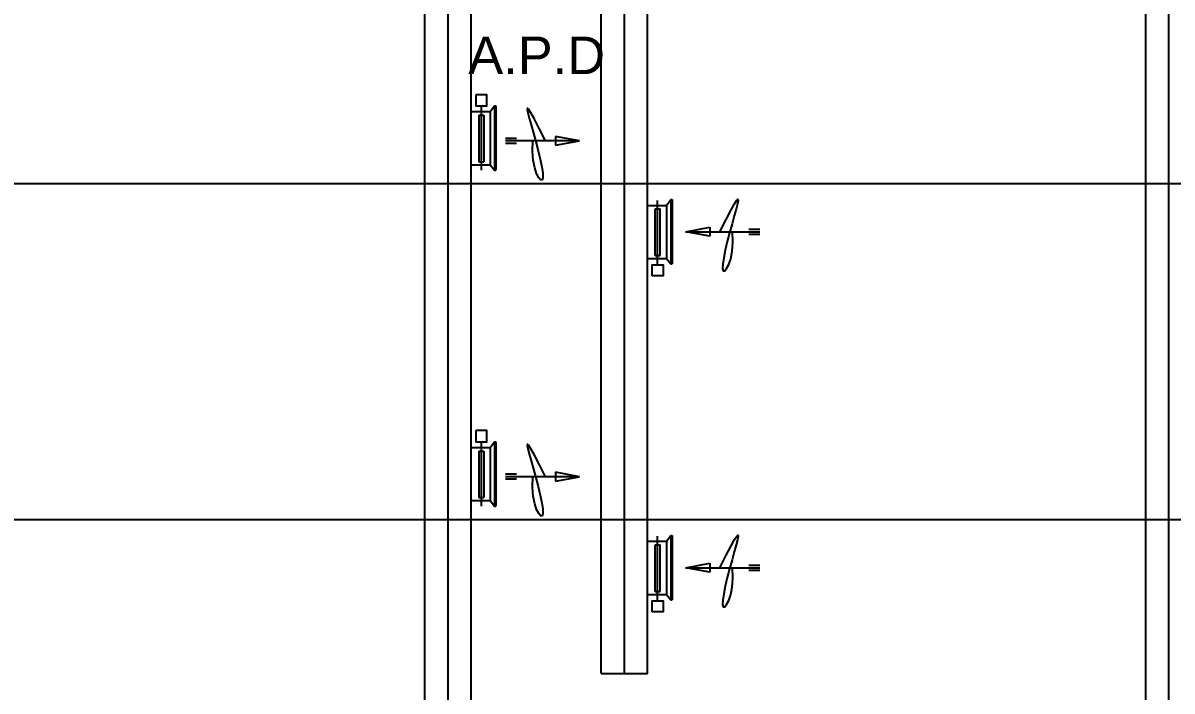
# Model space of a CAD drawing. Header units: millimetres. Extents: x 8533 to 164433, y 5768 to 115327.
# Drawn here: x 46090 to 58016, y 16665 to 23595 of the extents above; entities that cross this region are included whole.
import ezdxf

# ---------------------------------------------------------------- set-up
doc = ezdxf.new("R2010")
doc.units = ezdxf.units.MM
doc.header["$LTSCALE"] = 250
for name, color, linetype in [('ARC', 8, 'Continuous'), ('OUT', 4, 'Continuous'), ('p', 3, 'Continuous'), ('st', 4, 'Continuous')]:
    doc.layers.add(name, color=color, linetype=linetype)
doc.styles.add('STYLE1', font='arial.ttf')

msp = doc.modelspace()

# ---------------------------------------------------------------- linework, layer by layer
at = {"layer": 'ARC'}
for p, q in [((19211, 21930), (124754, 21930)), ((19211, 18446), (124754, 18446))]:
    msp.add_line(p, q, dxfattribs=at)
at = {"layer": 'OUT'}
for p, q in [((50743, 22676), (50939, 22676)), ((50847, 22735), (50847, 22067)), ((50939, 22676), (50984, 22735)), ((50939, 22676), (50939, 22124)), ((50984, 22735), (50999, 22735)), ((50984, 22735), (50984, 22067)), ((50999, 22735), (50999, 22067)), ((50821, 22639), (50821, 22156)), ((50821, 22639), (50873, 22639)), ((50873, 22639), (50873, 22156)), ((50743, 22124), (50939, 22124)), ((50821, 22156), (50873, 22156)), ((50939, 22124), (50984, 22067)), ((50984, 22067), (50999, 22067)), ((52677, 21087), (52677, 21755)), ((52770, 21703), (52814, 21763)), ((52814, 21763), (52830, 21763)), ((52814, 21763), (52814, 21095)), ((52830, 21763), (52830, 21095)), ((52573, 21703), (52770, 21703)), ((52651, 21667), (52703, 21667)), ((52651, 21183), (52651, 21667)), ((52703, 21183), (52703, 21667)), ((52770, 21703), (52770, 21152)), ((52573, 21152), (52770, 21152)), ((52651, 21183), (52703, 21183)), ((52770, 21152), (52814, 21095)), ((52814, 21095), (52830, 21095)), ((50847, 19251), (50847, 18582)), ((50939, 19191), (50984, 19251)), ((50984, 19251), (50999, 19251)), ((50984, 19251), (50984, 18582)), ((50999, 19251), (50999, 18582)), ((50743, 19191), (50939, 19191)), ((50821, 19154), (50873, 19154)), ((50821, 19154), (50821, 18671)), ((50873, 19154), (50873, 18671)), ((50939, 19191), (50939, 18640)), ((50743, 18640), (50939, 18640)), ((50821, 18671), (50873, 18671)), ((50939, 18640), (50984, 18582)), ((50984, 18582), (50999, 18582)), ((52677, 17602), (52677, 18271)), ((52770, 18219), (52814, 18278)), ((52814, 18278), (52814, 17610)), ((52814, 18278), (52830, 18278)), ((52830, 18278), (52830, 17610)), ((52573, 18219), (52770, 18219)), ((52651, 18182), (52703, 18182)), ((52651, 17699), (52651, 18182)), ((52703, 17699), (52703, 18182)), ((52770, 18219), (52770, 17667)), ((52573, 17667), (52770, 17667)), ((52651, 17699), (52703, 17699)), ((52770, 17667), (52814, 17610)), ((52814, 17610), (52830, 17610))]:
    msp.add_line(p, q, dxfattribs=at)
for points in [[(50789, 22851), (50789, 22735), (50905, 22735), (50905, 22851)], [(50789, 19366), (50789, 19251), (50905, 19251), (50905, 19366)]]:
    msp.add_lwpolyline(points, close=True, dxfattribs=at)
for points in [[(50789, 22735), (50905, 22735), (50905, 22851)], [(50789, 19251), (50905, 19251), (50905, 19366)]]:
    msp.add_lwpolyline(points, dxfattribs=at)
at = {"layer": 'OUT', "elevation": 0}
for points in [[(52620, 20972), (52620, 21087), (52735, 21087), (52735, 20972)], [(52620, 17487), (52620, 17602), (52735, 17602), (52735, 17487)]]:
    msp.add_lwpolyline(points, close=True, dxfattribs=at)
at = {"layer": 'p', "color": 4, "linetype": 'Continuous'}
for p, q in [((52093, 16847), (52093, 94153)), ((52573, 16847), (52573, 93679)), ((50262, 15017), (50262, 91126)), ((50743, 15017), (50743, 91126)), ((57744, 15017), (57744, 91126)), ((52093, 16847), (52573, 16847))]:
    msp.add_line(p, q, dxfattribs=at)
at = {"layer": 'p', "color": 1}
for p, q in [((52333, 16847), (52333, 93916)), ((50502, 15017), (50502, 91126)), ((57985, 15017), (57985, 91126)), ((51214, 22398), (51097, 22398)), ((51867, 22372), (51097, 22372)), ((51214, 22346), (51097, 22346)), ((52970, 21429), (53740, 21429)), ((53623, 21455), (53740, 21455)), ((53623, 21403), (53740, 21403)), ((51214, 18914), (51097, 18914)), ((51867, 18888), (51097, 18888)), ((51214, 18862), (51097, 18862)), ((52970, 17944), (53740, 17944)), ((53623, 17970), (53740, 17970)), ((53623, 17918), (53740, 17918))]:
    msp.add_line(p, q, dxfattribs=at)
at = {"layer": 'p', "color": 1, "linetype": 'Continuous'}
for p, q in [((51618, 22419), (51618, 22326)), ((51867, 22372), (51618, 22419)), ((51618, 22326), (51867, 22372)), ((52970, 21429), (53219, 21476)), ((53219, 21476), (53219, 21383)), ((53219, 21383), (52970, 21429)), ((51618, 18934), (51618, 18841)), ((51867, 18888), (51618, 18934)), ((51618, 18841), (51867, 18888)), ((52970, 17944), (53219, 17991)), ((53219, 17898), (52970, 17944)), ((53219, 17991), (53219, 17898))]:
    msp.add_line(p, q, dxfattribs=at)
at = {"layer": 'p', "color": 1}
for points in [[(51514, 22372), (51448, 22502), (51398, 22598), (51362, 22664), (51338, 22701), (51327, 22712), (51325, 22698), (51332, 22663), (51345, 22608), (51365, 22537), (51388, 22453), (51412, 22362), (51436, 22270), (51457, 22182), (51474, 22102), (51485, 22036), (51487, 21990), (51479, 21967), (51463, 21968), (51443, 21990), (51421, 22032), (51402, 22093), (51386, 22171), (51379, 22265), (51382, 22372)], [(53324, 21429), (53390, 21558), (53440, 21655), (53476, 21720), (53499, 21757), (53511, 21768), (53512, 21755), (53506, 21720), (53492, 21665), (53473, 21593), (53450, 21510), (53425, 21419), (53401, 21327), (53380, 21238), (53363, 21159), (53353, 21093), (53351, 21047), (53359, 21024), (53374, 21025), (53394, 21047), (53416, 21089), (53436, 21150), (53451, 21228), (53459, 21321), (53456, 21429)], [(51514, 18888), (51448, 19017), (51398, 19113), (51362, 19179), (51338, 19216), (51327, 19227), (51325, 19213), (51332, 19178), (51345, 19124), (51365, 19052), (51388, 18968), (51412, 18878), (51436, 18785), (51457, 18697), (51474, 18617), (51485, 18551), (51487, 18505), (51479, 18483), (51463, 18483), (51443, 18505), (51421, 18547), (51402, 18608), (51386, 18686), (51379, 18780), (51382, 18888)], [(53324, 17944), (53390, 18074), (53440, 18170), (53476, 18236), (53499, 18273), (53511, 18283), (53512, 18270), (53506, 18235), (53492, 18180), (53473, 18109), (53450, 18025), (53425, 17934), (53401, 17842), (53380, 17753), (53363, 17674), (53353, 17608), (53351, 17562), (53359, 17539), (53374, 17540), (53394, 17562), (53416, 17604), (53436, 17665), (53451, 17743), (53459, 17837), (53456, 17944)]]:
    msp.add_lwpolyline(points, dxfattribs=at)

# ---------------------------------------------------------------- texts
at = {"layer": 'st', "color": 2, "style": 'STYLE1'}
msp.add_text('A.P.D', height=389.3, dxfattribs=at).set_placement((50712, 23065))

doc.saveas('drawing.dxf')
